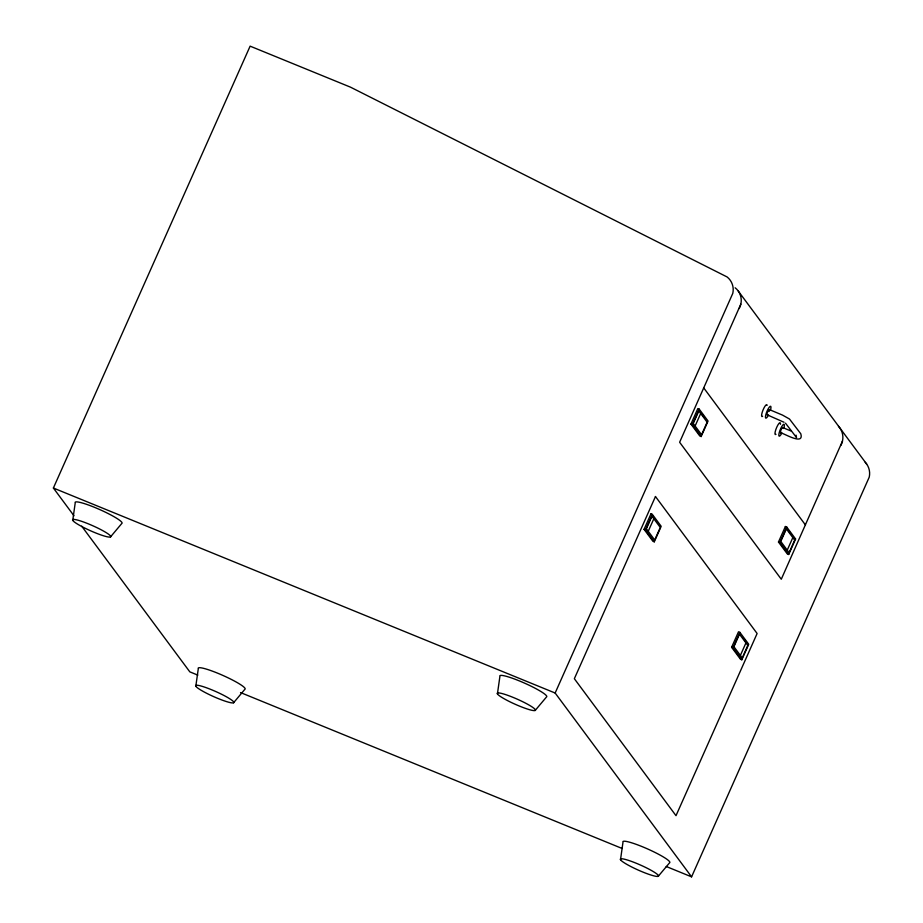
<?xml version="1.0" encoding="UTF-8"?>
<svg xmlns="http://www.w3.org/2000/svg" width="923" height="923" viewBox="0 0 923 923"><rect width="100%" height="100%" fill="white"/><g stroke="black" fill="none" stroke-linecap="round" stroke-linejoin="round"><path stroke-width="1.38" d="M72.755 520.318L75.213 502.943A25.682 3.392 24 0 1 99.326 509.381A25.682 3.392 24 0 1 121.79 523.479L110.483 536.944A20.802 2.746 24 0 1 79.643 525.349A20.802 2.746 24 0 1 84.962 522.522A20.802 2.746 24 0 1 110.483 536.944M195.826 686.147L198.283 668.771A25.682 3.392 24 0 1 222.408 675.209A25.682 3.392 24 0 1 244.872 689.308L233.565 702.772A20.802 2.746 24 0 1 202.714 691.177A20.802 2.746 24 0 1 208.033 688.35A20.802 2.746 24 0 1 233.565 702.772M497.439 693.831L499.897 676.455A25.682 3.392 24 0 1 524.022 682.893A25.682 3.392 24 0 1 546.485 696.992L535.178 710.456A20.802 2.746 24 0 1 504.327 698.861A20.802 2.746 24 0 1 509.646 696.034A20.802 2.746 24 0 1 535.178 710.456M620.521 859.659L622.979 842.284A25.682 3.392 24 0 1 647.092 848.722A25.682 3.392 24 0 1 669.556 862.82L658.249 876.285A20.802 2.746 24 0 1 627.409 864.689A20.802 2.746 24 0 1 632.728 861.863A20.802 2.746 24 0 1 658.249 876.285M796.064 435.16L796.514 437.56L785.485 423.172M740.811 304.175L679.628 442.267L781.285 579.24L842.468 441.136M73.978 515.772L53.384 488.025L250.121 46.15L350.475 87.154L727.105 276.958A17.168 16.568 -36.6 0 1 732.793 293.364L555.15 693.023L691.581 876.85L869.224 477.179A17.168 16.568 -36.6 0 0 865.22 462.319M644.058 529.341L650.969 513.846L652.353 514.411L661.191 526.318L654.292 541.824L652.907 541.259L644.058 529.341L645.454 529.917L654.292 541.824M690.935 424.072L697.834 408.566L699.23 409.131L708.068 421.05L701.168 436.544L699.772 435.979L690.935 424.072L692.319 424.638L701.168 436.544M645.454 529.917L652.353 514.411M692.319 424.638L699.23 409.131M648.234 531.29L653.819 518.761M695.111 426.011L700.684 413.481M731.604 647.288L738.504 631.794L739.888 632.359L748.738 644.266L741.827 659.772L740.442 659.207L731.604 647.288L732.989 647.865L741.827 659.772M778.47 542.02L785.381 526.514L786.765 527.079L795.603 538.997L788.704 554.492L787.307 553.927L778.47 542.02L779.866 542.586L788.704 554.492M732.989 647.865L739.888 632.359M779.866 542.586L786.765 527.079M740.373 655.422L745.946 642.893M787.238 550.154L792.822 537.613M769.205 409.535L782.542 415.108L789.488 419.019L800.795 433.798C804.498 446.363 782.554 432.391 780.477 432.841M767.209 414.842L784.031 422.261M782.692 427.591L790.919 430.949M794.218 538.421L795.603 538.997M53.384 488.025L555.15 693.023M197.822 675.117L189.815 671.852L81.697 526.179M240.522 692.562L622.183 848.502M666.221 866.489L691.581 876.85M738.273 291.068L866.662 464.073M703.799 388.006L805.456 524.979M701.861 413.977L704.272 417.231M785.381 526.514L787.792 529.767M789.396 531.925L790.999 534.094M650.969 513.846L652.573 516.003M743.327 638.289L745.738 641.531M767.428 414.727A2.85 0.646 -67.8 0 1 767.763 411.589A2.85 0.646 -67.8 0 1 769.424 410.25M769.332 410.781A2.85 0.646 -67.8 0 1 769.171 411.416M781.181 432.345A2.85 0.646 -67.8 0 1 780.777 430.522A2.85 0.646 -67.8 0 1 782.796 427.776M781.885 433.025A6.426 1.454 -67.8 0 1 778.839 434.571A6.426 1.454 -67.8 0 1 782.704 425.145A6.426 1.454 -67.8 0 1 783.754 428.48M775.989 434.341A6.426 1.454 -67.8 0 1 776.728 427.28A6.426 1.454 -67.8 0 1 780.466 424.28M768.513 415.004A6.426 1.454 -67.8 0 1 765.467 416.55A6.426 1.454 -67.8 0 1 769.332 407.124A6.426 1.454 -67.8 0 1 770.37 410.458M762.617 416.319A6.426 1.454 -67.8 0 1 763.021 410.031A6.426 1.454 -67.8 0 1 767.117 405.347M838.465 426.276A17.168 16.568 -36.6 0 1 840.83 445.486M735.146 287.78A17.168 16.568 -36.6 0 1 739.196 308.536M655.468 496.528L574.348 678.705L676.005 815.678L757.114 633.501L655.468 496.528M651.95 516.245L646.365 528.775L654.695 539.99L660.28 527.46L651.95 516.245M698.815 410.966L693.242 423.495L701.572 434.721L707.145 422.192L698.815 410.966M739.485 634.193L733.912 646.723L742.242 657.937L747.815 645.408L739.485 634.193M786.361 528.914L780.777 541.443L789.107 552.669L794.691 540.14L786.361 528.914"/></g></svg>
